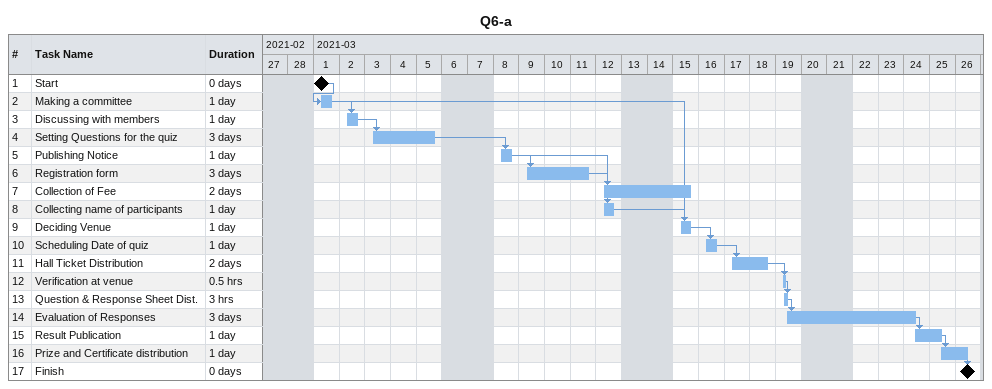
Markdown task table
Q6-a

| ID | Task | Duration | Start | Finish | Predecessors |
|---|---|---|---|---|---|
| 1 | Start | 0d | 2021-03-01 | 2021-03-01 |  |
| 2 | Making a committee | 1d | 2021-03-01 | 2021-03-01 | 1 |
| 3 | Discussing with members | 1d | 2021-03-02 | 2021-03-02 | 2 |
| 4 | Setting Questions for the quiz | 3d | 2021-03-03 | 2021-03-05 | 3 |
| 5 | Publishing Notice | 1d | 2021-03-08 | 2021-03-08 | 4 |
| 6 | Registration form | 3d | 2021-03-09 | 2021-03-11 | 5 |
| 7 | Collection of Fee | 2d | 2021-03-12 | 2021-03-15 | 6 |
| 8 | Collecting name of participants | 1d | 2021-03-12 | 2021-03-12 | 5, 6 |
| 9 | Deciding Venue | 1d | 2021-03-15 | 2021-03-15 | 2, 8 |
| 10 | Scheduling Date of quiz | 1d | 2021-03-16 | 2021-03-16 | 9 |
| 11 | Hall Ticket Distribution | 2d | 2021-03-17 | 2021-03-18 | 10 |
| 12 | Verification at venue | 0.5h | 2021-03-19 | 2021-03-19 | 11 |
| 13 | Question & Response Sheet Dist. | 3h | 2021-03-19 | 2021-03-19 | 12 |
| 14 | Evaluation of Responses | 3d | 2021-03-19 | 2021-03-24 | 13 |
| 15 | Result Publication | 1d | 2021-03-24 | 2021-03-25 | 14 |
| 16 | Prize and Certificate distribution | 1d | 2021-03-25 | 2021-03-26 | 15 |
| 17 | Finish | 0d | 2021-03-26 | 2021-03-26 | 16 |
